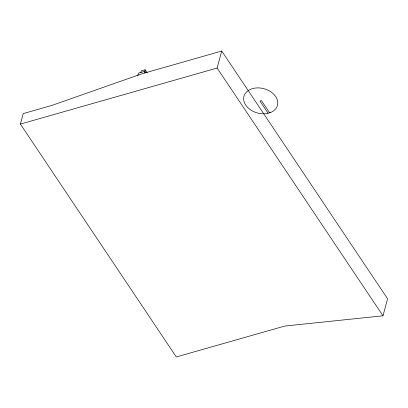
<?xml version="1.0" encoding="UTF-8"?>
<svg xmlns="http://www.w3.org/2000/svg" width="408" height="408" viewBox="0 0 408 408"><rect width="100%" height="100%" fill="white"/><g stroke="black" fill="none" stroke-linecap="round" stroke-linejoin="round"><path stroke-width="0.61" d="M20.4 124.093L23.261 113.572L51.755 105.453L142.285 73.68L221.728 51.046L387.6 298.794L382.979 315.792L284.707 326.069L176.307 356.954L20.4 124.093L217.107 68.044L221.728 51.046M137.776 75.862L138.521 73.114L144.906 71.298L145.962 72.874M140.826 72.609L141.311 70.829L145.131 69.743L147.242 72.899M144.646 71.522L145.131 69.743M144.447 72.976L144.906 71.298M269.622 112.822L261.462 100.633L259.962 101.062L268.122 113.251M217.107 68.044L382.979 315.792M270.785 112.414L266.873 113.531A17.355 12.572 15.2 0 1 243.678 97.874A17.355 12.572 15.2 0 1 268.943 90.673A17.355 12.572 15.2 0 1 270.785 112.414"/></g></svg>
